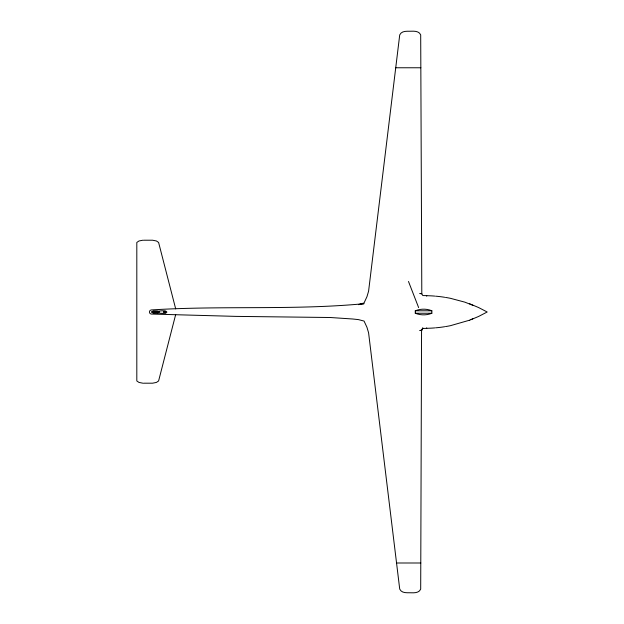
<?xml version="1.0" encoding="UTF-8"?>
<svg xmlns="http://www.w3.org/2000/svg" width="624" height="624" viewBox="0 0 624 624"><rect width="100%" height="100%" fill="white"/><g stroke="black" fill="none" stroke-linecap="round" stroke-linejoin="round"><path stroke-width="0.94" d="M415.272 313.248L415.272 310.783C420.397 308.685 426.73 308.584 431.863 310.783L431.863 313.248C426.73 315.448 420.397 315.346 415.272 313.248L431.863 313.248M175.695 314.512L158.597 380.96L156.413 382.426L152.584 383.191L143.52 383.191M158.161 311.672L158.122 311.29C169.502 309.005 170.032 315.19 157.903 312.835L158.106 312.257M470.98 319.628L472.852 318.708M469.513 320.276L478.561 316.469L487.188 312L478.561 307.531L469.513 303.724M469.513 320.213L450.434 325.681A131.095 131.095 0 0 1 445.52 326.586M142.826 240.217L138.988 240.973L136.812 242.447L136.812 380.96L138.988 382.426L142.826 383.191M157.903 312.835C159.034 313.092 159.26 311.204 158.122 311.282M165.454 311.282L164.635 311.353A2.972 2.933 -14.7 0 0 163.597 311.672M426.683 328.38L422.807 328.435L421.567 330.33L419.812 330.494L421.801 330.229L422.807 327.873L421.567 330.33L420.693 589.103C419.227 592.706 414.96 592.925 411.614 592.792C407.464 592.566 401.864 593.674 399.719 589.103L368.589 332.818L366.943 327.265L364.057 321.071L358.465 319.613L352.856 319.012L330.268 317.507L236.09 316.384L151.156 314.044C148.918 313.888 148.918 310.112 151.156 309.956C222.035 305.409 293.358 310.424 364.057 303.685L358.465 304.645L364.057 302.929L366.943 296.735L368.589 291.182L399.719 34.897C401.864 30.326 407.464 31.434 411.614 31.208C414.96 31.075 419.227 31.294 420.693 34.897L421.801 293.771L422.807 295.565L426.683 295.62M395.725 67.766L420.833 67.766M143.52 240.217L152.584 240.217L156.413 240.973L158.597 242.447L175.695 308.896M415.272 310.783L431.863 310.783M153.013 310.892L157.521 310.892M151.515 311.462L159.011 311.462M151.515 312.569L159.011 312.569M153.013 313.139L157.521 313.139M396.544 562.996L420.802 562.996M165.594 312.835L163.379 312.257M472.852 305.292L464.849 302.149L450.434 298.319A131.095 131.095 0 0 0 445.52 297.414M408.486 281.471L418.634 307.601M426.683 296.174L426.683 295.682L430.56 295.823A131.095 131.095 0 0 1 434.733 296.096M426.683 327.826L426.683 328.318L430.56 328.177A131.095 131.095 0 0 0 434.733 327.904M444.694 326.719A131.095 131.095 0 0 1 435.568 327.834M435.568 296.166A131.095 131.095 0 0 1 444.694 297.281M420.888 293.576L419.812 293.506L421.801 293.771L420.888 293.576"/></g></svg>
